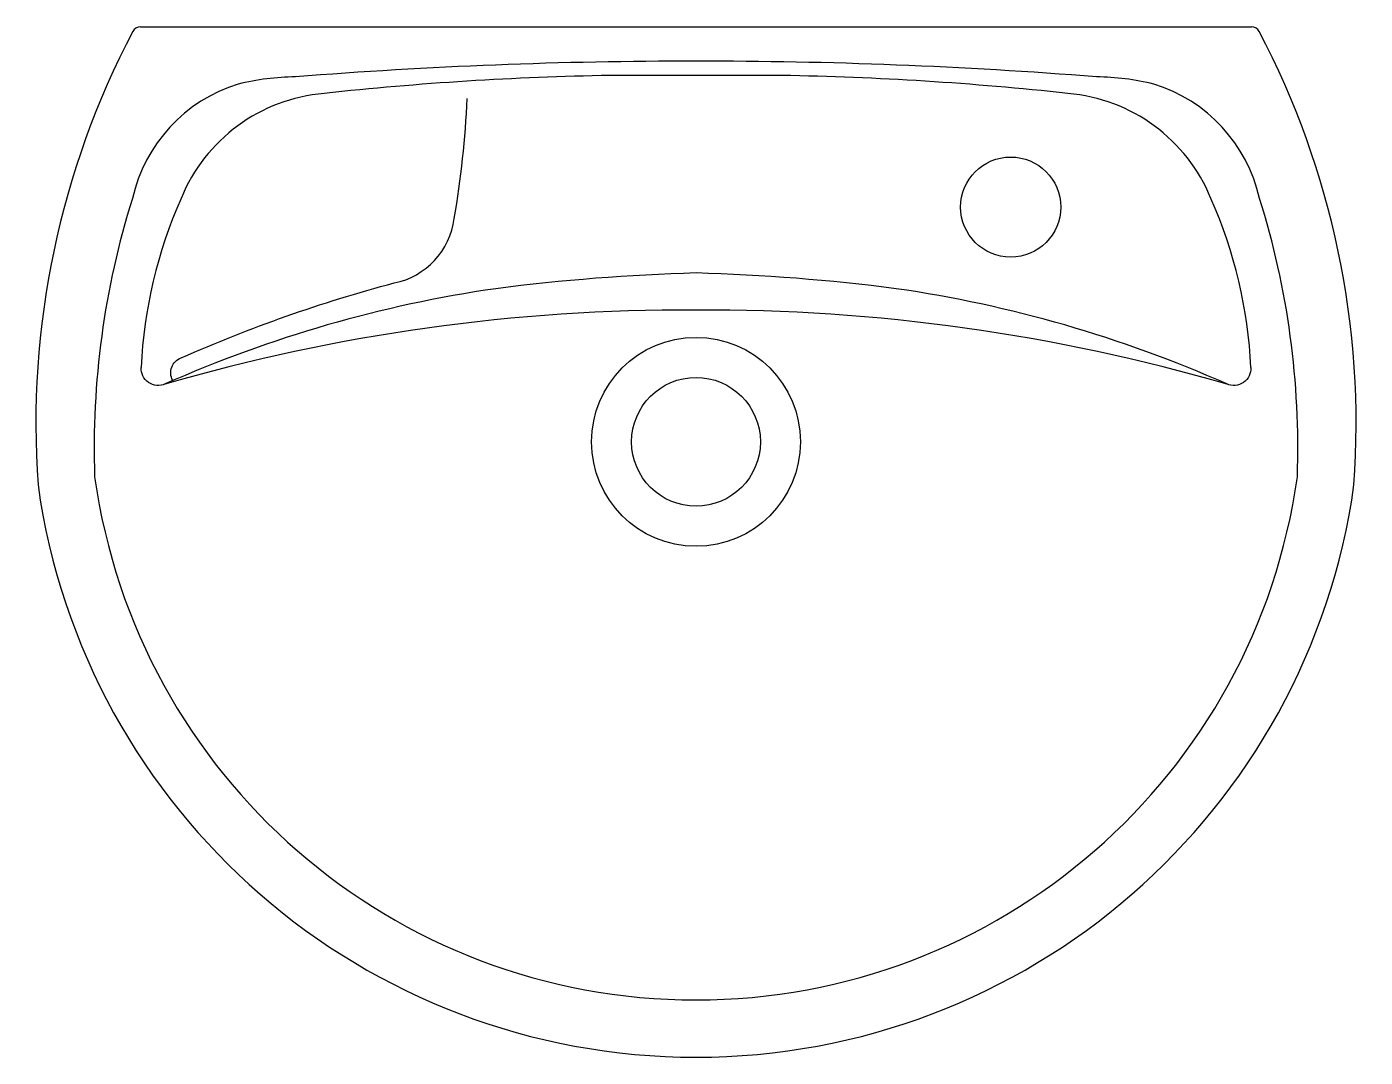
# Model space of a CAD drawing. Extents: x -831.338 to -830.87, y 509.597 to 509.957.
import ezdxf

# ---------------------------------------------------------------- set-up
doc = ezdxf.new("R2010")
doc.units = 0
doc.header["$LTSCALE"] = 50
doc.header["$MEASUREMENT"] = 0
doc.layers.add('A-PECAS', color=2, linetype='CONTINUOUS')
doc.layers.add('ESC1-50', color=1, linetype='CONTINUOUS')

# ---------------------------------------------------------------- blocks, each defined once
blk = doc.blocks.new('L-910-S')
at = {"layer": 'A-PECAS'}
for p, q in [((-0.1941942797660153, 0), (0, 0)), ((0, 0), (0.1941942797660152, 0))]:
    blk.add_line(p, q, dxfattribs=at)
blk.add_lwpolyline([(-5.400124791776761e-16, -0.01200000000000017, 0.019765404565371), (-0.1400000000000001, -0.0175, 0.05572547445697438), (-0.1600000000000001, -0.02, 0.2683702667938399), (-0.1970000000000001, -0.05999999999999994, 0.08526988948168271), (-0.2101937567276642, -0.1572228202368138, 0.3739750654128169), (0, -0.34, 0.3739750654128169), (0.2101937567276641, -0.1572228202368138, 0.08526988948168271), (0.197, -0.05999999999999994, 0.2683702667938399), (0.1599999999999999, -0.02, 0.05572547445697438), (0.14, -0.0175, 0.019765404565371)], format="xyb", close=True, dxfattribs=at)
blk.add_lwpolyline([(0.1939583480116958, -0.1190317494758263, -0.5574818384423017), (0.1855316515639838, -0.1247919075015278, 0.06859194009281407), (0.0699999999999996, -0.09149999999999994, 0.02486024796197192), (2.842170943040401e-17, -0.08600000000000001, 0.02486024796197192), (-0.07, -0.0915, 0.06859194009281401), (-0.1855316515639839, -0.1247919075015278, -0.557481838442302), (-0.193958348011696, -0.1190317494758263)], format="xyb", dxfattribs=at)
for centre, radius in [((0.1099999999999999, -0.063), 0.0175), ((-5.684341886080802e-17, -0.145), 0.0365)]:
    blk.add_circle(centre, radius, dxfattribs=at)
for centre, radius, start, end in [((0.1941942797660152, -0.002999999999999943), 0.003, 27.73530933814808, 90), ((0.06433333333333309, -0.1389333333333333), 0.2950862849329928, 152.2646906618517, 184.0939170409287), ((-0.1941942797660153, -0.003000000000000057), 0.003, 90, 152.2646906618509), ((-0.06433333333333317, -0.1389333333333333), 0.2950862849329928, 355.9060829590715, 27.7353093381483), ((-1.13686837721616e-16, -0.1277500000000001), 0.2322499999999999, 187.9818261968596, 270), ((-2.842170943040401e-17, -0.12775), 0.23225, 270, 352.0181738031404)]:
    blk.add_arc(centre, radius, start, end, dxfattribs=at)
at = {"layer": 'ESC1-50'}
for points in [[(0.1939583480116959, -0.1190317494758263, 0.0933904273637994), (0.1799999999999999, -0.05999999999999994, 0.2816729392959626), (0.1299999999999998, -0.02328640358836498, 0.0227740821239861), (0.02999999999999989, -0.017), (-5.684341886080802e-17, -0.017), (-0.03000000000000006, -0.017, 0.0227740821239861), (-0.13, -0.02328640358836503, 0.2816729392959626), (-0.18, -0.05999999999999994, 0.0933904273637994), (-0.1939583480116961, -0.1190317494758263)], [(-0.1829000000000001, -0.1235, -0.4671537016296525), (-0.1799999999999999, -0.1157000000000001, -0.0393119069565415), (-0.1055, -0.08950000000000007, 0.3207148332136374), (-0.08450000000000009, -0.067, 0.03281135305109035), (-0.08000000000000003, -0.02500000000000006)], [(0.186021878432351, -0.1249841027272104, 0.07241540094264622), (-8.526512829121202e-17, -0.09899999999999984, 0.07241540094264627), (-0.1860218784323512, -0.1249841027272104)]]:
    blk.add_lwpolyline(points, format="xyb", dxfattribs=at)
blk.add_circle((-5.684341886080802e-17, -0.145), 0.0225, dxfattribs=at)

msp = doc.modelspace()

# ---------------------------------------------------------------- block references
at = {"layer": 'A-PECAS'}
msp.add_blockref('L-910-S', (-831.103628969493, 509.9565330286304), dxfattribs=at)

doc.saveas('drawing.dxf')
